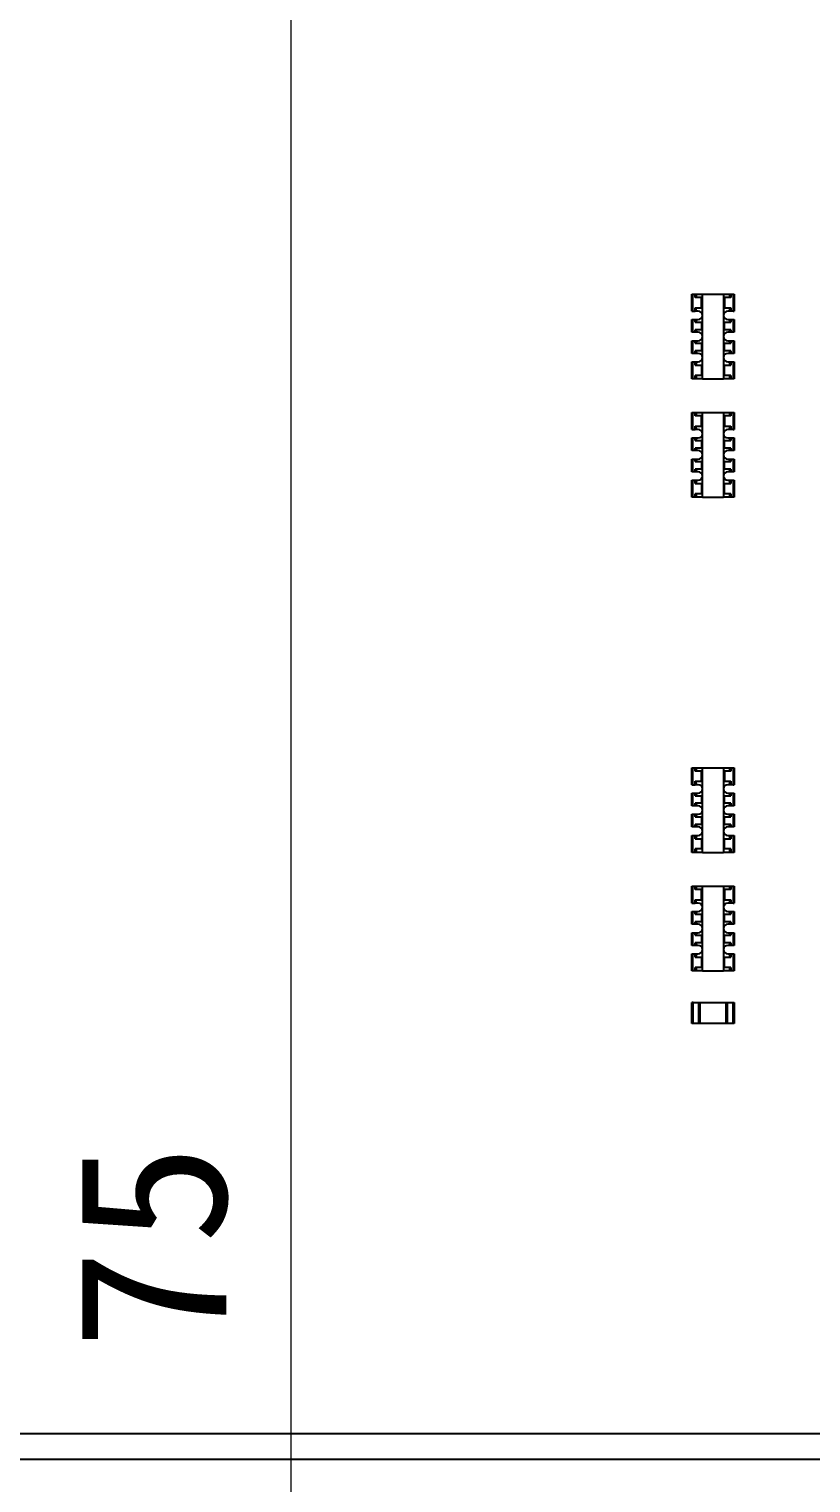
# Model space of a CAD drawing. Header units: millimetres. Extents: x -265 to 612, y -305 to 248.
# Drawn here: x 324.31 to 342.78, y -192.39 to -158.01 of the extents above; entities that cross this region are included whole.
import ezdxf

# ---------------------------------------------------------------- set-up
doc = ezdxf.new("R2010")
doc.units = ezdxf.units.MM
doc.header["$MEASUREMENT"] = 0
doc.layers.add('图层0000', color=7, linetype='Continuous', lineweight=25)
doc.dimstyles.new('线性样式 (GB)', dxfattribs={"dimtxt": 3.5, "dimasz": 3.5, "dimexe": 3.5, "dimexo": 0.5, "dimgap": 1.5, "dimtad": 1, "dimdsep": 46, "dimcen": -2.127267, "dimclrd": 7, "dimclre": 7, "dimclrt": 256, "dimadec": 0, "dimazin": 0, "dimtfac": 0.7, "dimtmove": 0, "dimatfit": 1, "dimfxl": 1, "dimfrac": 2, "dimtolj": 1, "dimtzin": 0, "dimlwd": 18, "dimlwe": 18, "dimarcsym": 0})

# ---------------------------------------------------------------- blocks, each defined once
blk = doc.blocks.new('*D12')
at = {"layer": 'Defpoints', "color": 0}
for p in [(421.014, -149.25), (330.494, -224.25), (421.014, -224.25)]:
    blk.add_point(p, dxfattribs=at)
at = {"layer": '图层0000', "color": 7, "linetype": 'Continuous', "lineweight": 18}
for p, q in [((420.514, -149.25), (326.994, -149.25)), ((330.494, -152.75), (330.494, -220.75)), ((420.514, -224.25), (326.994, -224.25))]:
    blk.add_line(p, q, dxfattribs=at)
at = {"layer": '图层0000', "color": 7}
for points in [[(331.077, -152.75), (329.91, -152.75), (330.494, -149.25)], [(329.91, -220.75), (331.077, -220.75), (330.494, -224.25)]]:
    blk.add_solid(points, dxfattribs=at)
at = {"layer": '图层0000', "lineweight": -3, "insert": (327.244, -186.75), "char_height": 3.5, "attachment_point": 5, "rotation": 90}
blk.add_mtext('\\A1;\\T1.05000001192093;\\W1;\\FSimSun;75', dxfattribs=at)

msp = doc.modelspace()

# ---------------------------------------------------------------- linework, layer by layer
at = {"layer": '图层0000', "color": 7, "linetype": 'Continuous', "lineweight": 25}
for p, q in [((339.969, -164.28), (339.989, -164.28)), ((339.969, -164.68), (339.969, -164.28)), ((339.989, -164.28), (340.049, -164.28)), ((339.989, -164.68), (339.989, -164.28)), ((340.049, -164.28), (340.069, -164.28)), ((340.049, -164.36), (340.049, -164.28)), ((340.069, -164.28), (340.219, -164.28)), ((340.069, -164.36), (340.069, -164.28)), ((340.069, -164.28), (340.069, -164.36)), ((340.219, -164.28), (340.719, -164.28)), ((340.219, -166.28), (340.219, -164.28)), ((340.719, -164.28), (340.869, -164.28)), ((340.719, -164.28), (340.719, -166.28)), ((340.869, -164.28), (340.889, -164.28)), ((340.869, -164.36), (340.869, -164.28)), ((340.869, -164.36), (340.869, -164.28)), ((340.889, -164.28), (340.949, -164.28)), ((340.889, -164.28), (340.889, -164.36)), ((340.949, -164.28), (340.969, -164.28)), ((340.949, -164.28), (340.949, -164.68)), ((340.969, -164.28), (340.969, -164.68)), ((339.969, -164.68), (339.989, -164.68)), ((339.989, -164.68), (340.049, -164.68)), ((340.069, -164.36), (340.049, -164.36)), ((340.049, -164.6), (340.069, -164.6)), ((340.049, -164.68), (340.049, -164.6)), ((340.069, -164.68), (340.049, -164.68)), ((340.199, -164.36), (340.069, -164.36)), ((340.069, -164.6), (340.199, -164.6)), ((340.069, -164.68), (340.069, -164.6)), ((340.119, -164.68), (340.069, -164.68)), ((340.199, -164.36), (340.219, -164.36)), ((340.199, -164.6), (340.199, -164.36)), ((340.219, -164.6), (340.199, -164.6)), ((340.719, -164.36), (340.739, -164.36)), ((340.739, -164.6), (340.719, -164.6)), ((340.869, -164.36), (340.739, -164.36)), ((340.739, -164.36), (340.739, -164.6)), ((340.739, -164.6), (340.869, -164.6)), ((340.869, -164.68), (340.819, -164.68)), ((340.889, -164.36), (340.869, -164.36)), ((340.869, -164.6), (340.889, -164.6)), ((340.869, -164.68), (340.869, -164.6)), ((340.889, -164.68), (340.869, -164.68)), ((340.889, -164.6), (340.889, -164.68)), ((340.949, -164.68), (340.889, -164.68)), ((340.949, -164.68), (340.969, -164.68)), ((339.969, -164.88), (339.989, -164.88)), ((339.969, -165.18), (339.969, -164.88)), ((339.989, -164.88), (340.049, -164.88)), ((339.989, -165.18), (339.989, -164.88)), ((340.049, -164.88), (340.069, -164.88)), ((340.049, -164.94), (340.049, -164.88)), ((340.049, -164.94), (340.069, -164.94)), ((340.069, -164.88), (340.119, -164.88)), ((340.069, -164.88), (340.069, -164.94)), ((340.069, -164.94), (340.199, -164.94)), ((340.219, -164.94), (340.199, -164.94)), ((340.199, -164.94), (340.199, -165.12)), ((340.739, -164.94), (340.719, -164.94)), ((340.739, -164.94), (340.869, -164.94)), ((340.739, -165.12), (340.739, -164.94)), ((340.819, -164.88), (340.869, -164.88)), ((340.869, -164.88), (340.889, -164.88)), ((340.869, -164.94), (340.869, -164.88)), ((340.869, -164.94), (340.889, -164.94)), ((340.889, -164.88), (340.949, -164.88)), ((340.889, -164.88), (340.889, -164.94)), ((340.949, -164.88), (340.969, -164.88)), ((340.949, -164.88), (340.949, -165.18)), ((340.969, -164.88), (340.969, -165.18)), ((339.989, -165.18), (339.969, -165.18)), ((339.969, -165.38), (339.989, -165.38)), ((339.969, -165.68), (339.969, -165.38)), ((340.049, -165.18), (339.989, -165.18)), ((339.989, -165.38), (340.049, -165.38)), ((339.989, -165.68), (339.989, -165.38)), ((340.069, -165.12), (340.049, -165.12)), ((340.049, -165.18), (340.049, -165.12)), ((340.069, -165.18), (340.049, -165.18)), ((340.049, -165.38), (340.069, -165.38)), ((340.049, -165.44), (340.049, -165.38)), ((340.199, -165.12), (340.069, -165.12)), ((340.069, -165.12), (340.069, -165.18)), ((340.119, -165.18), (340.069, -165.18)), ((340.069, -165.38), (340.119, -165.38)), ((340.069, -165.38), (340.069, -165.44)), ((340.219, -165.12), (340.199, -165.12)), ((340.739, -165.12), (340.719, -165.12)), ((340.869, -165.12), (340.739, -165.12)), ((340.869, -165.18), (340.819, -165.18)), ((340.819, -165.38), (340.869, -165.38)), ((340.889, -165.12), (340.869, -165.12)), ((340.869, -165.18), (340.869, -165.12)), ((340.889, -165.18), (340.869, -165.18)), ((340.869, -165.38), (340.889, -165.38)), ((340.869, -165.44), (340.869, -165.38)), ((340.889, -165.12), (340.889, -165.18)), ((340.949, -165.18), (340.889, -165.18)), ((340.889, -165.38), (340.949, -165.38)), ((340.889, -165.38), (340.889, -165.44)), ((340.969, -165.18), (340.949, -165.18)), ((340.949, -165.38), (340.969, -165.38)), ((340.949, -165.38), (340.949, -165.68)), ((340.969, -165.38), (340.969, -165.68)), ((339.989, -165.68), (339.969, -165.68)), ((340.049, -165.68), (339.989, -165.68)), ((340.049, -165.44), (340.069, -165.44)), ((340.069, -165.62), (340.049, -165.62)), ((340.049, -165.68), (340.049, -165.62)), ((340.069, -165.68), (340.049, -165.68)), ((340.069, -165.44), (340.199, -165.44)), ((340.199, -165.62), (340.069, -165.62)), ((340.069, -165.62), (340.069, -165.68)), ((340.119, -165.68), (340.069, -165.68)), ((340.219, -165.44), (340.199, -165.44)), ((340.199, -165.44), (340.199, -165.62)), ((340.219, -165.62), (340.199, -165.62)), ((340.739, -165.44), (340.719, -165.44)), ((340.739, -165.62), (340.719, -165.62)), ((340.739, -165.44), (340.869, -165.44)), ((340.739, -165.62), (340.739, -165.44)), ((340.869, -165.62), (340.739, -165.62)), ((340.869, -165.68), (340.819, -165.68)), ((340.869, -165.44), (340.889, -165.44)), ((340.889, -165.62), (340.869, -165.62)), ((340.869, -165.68), (340.869, -165.62)), ((340.889, -165.68), (340.869, -165.68)), ((340.889, -165.62), (340.889, -165.68)), ((340.949, -165.68), (340.889, -165.68)), ((340.969, -165.68), (340.949, -165.68)), ((339.969, -165.88), (339.989, -165.88)), ((339.969, -166.28), (339.969, -165.88)), ((339.989, -165.88), (340.049, -165.88)), ((339.989, -166.28), (339.989, -165.88)), ((340.049, -165.88), (340.069, -165.88)), ((340.049, -165.96), (340.049, -165.88)), ((340.049, -165.96), (340.069, -165.96)), ((340.069, -165.88), (340.119, -165.88)), ((340.069, -165.88), (340.069, -165.96)), ((340.069, -165.96), (340.199, -165.96)), ((340.219, -165.96), (340.199, -165.96)), ((340.199, -165.96), (340.199, -166.2)), ((340.739, -165.96), (340.719, -165.96)), ((340.739, -165.96), (340.869, -165.96)), ((340.739, -166.2), (340.739, -165.96)), ((340.819, -165.88), (340.869, -165.88)), ((340.869, -165.88), (340.889, -165.88)), ((340.869, -165.96), (340.869, -165.88)), ((340.869, -165.96), (340.889, -165.96)), ((340.889, -165.88), (340.949, -165.88)), ((340.889, -165.88), (340.889, -165.96)), ((340.949, -165.88), (340.969, -165.88)), ((340.949, -165.88), (340.949, -166.28)), ((340.969, -165.88), (340.969, -166.28)), ((339.989, -166.28), (339.969, -166.28)), ((340.049, -166.28), (339.989, -166.28)), ((340.069, -166.2), (340.049, -166.2)), ((340.049, -166.28), (340.049, -166.2)), ((340.069, -166.28), (340.049, -166.28)), ((340.069, -166.28), (340.069, -166.2)), ((340.199, -166.2), (340.069, -166.2)), ((340.069, -166.2), (340.069, -166.28)), ((340.219, -166.28), (340.069, -166.28)), ((340.219, -166.2), (340.199, -166.2)), ((340.219, -166.28), (340.719, -166.28)), ((340.739, -166.2), (340.719, -166.2)), ((340.869, -166.28), (340.719, -166.28)), ((340.869, -166.2), (340.739, -166.2)), ((340.869, -166.2), (340.869, -166.28)), ((340.889, -166.2), (340.869, -166.2)), ((340.869, -166.28), (340.869, -166.2)), ((340.889, -166.28), (340.869, -166.28)), ((340.889, -166.2), (340.889, -166.28)), ((340.949, -166.28), (340.889, -166.28)), ((340.969, -166.28), (340.949, -166.28)), ((339.969, -167.08), (339.989, -167.08)), ((339.969, -167.48), (339.969, -167.08)), ((339.989, -167.08), (340.049, -167.08)), ((339.989, -167.48), (339.989, -167.08)), ((340.049, -167.08), (340.069, -167.08)), ((340.049, -167.16), (340.049, -167.08)), ((340.069, -167.08), (340.219, -167.08)), ((340.069, -167.08), (340.069, -167.16)), ((340.219, -167.08), (340.719, -167.08)), ((340.219, -169.08), (340.219, -167.08)), ((340.719, -167.08), (340.869, -167.08)), ((340.719, -167.08), (340.719, -169.08)), ((340.869, -167.08), (340.889, -167.08)), ((340.869, -167.16), (340.869, -167.08)), ((340.889, -167.08), (340.949, -167.08)), ((340.889, -167.08), (340.889, -167.16)), ((340.949, -167.08), (340.969, -167.08)), ((340.949, -167.08), (340.949, -167.48)), ((340.969, -167.08), (340.969, -167.48)), ((340.069, -167.16), (340.049, -167.16)), ((340.049, -167.4), (340.069, -167.4)), ((340.049, -167.48), (340.049, -167.4)), ((340.199, -167.16), (340.069, -167.16)), ((340.069, -167.4), (340.199, -167.4)), ((340.069, -167.48), (340.069, -167.4)), ((340.199, -167.16), (340.219, -167.16)), ((340.199, -167.4), (340.199, -167.16)), ((340.219, -167.4), (340.199, -167.4)), ((340.719, -167.16), (340.739, -167.16)), ((340.739, -167.4), (340.719, -167.4)), ((340.869, -167.16), (340.739, -167.16)), ((340.739, -167.16), (340.739, -167.4)), ((340.739, -167.4), (340.869, -167.4)), ((340.889, -167.16), (340.869, -167.16)), ((340.869, -167.4), (340.889, -167.4)), ((340.869, -167.48), (340.869, -167.4)), ((340.889, -167.4), (340.889, -167.48)), ((339.969, -167.48), (339.989, -167.48)), ((339.969, -167.68), (339.989, -167.68)), ((339.969, -167.98), (339.969, -167.68)), ((339.989, -167.48), (340.049, -167.48)), ((339.989, -167.68), (340.049, -167.68)), ((339.989, -167.98), (339.989, -167.68)), ((340.069, -167.48), (340.049, -167.48)), ((340.049, -167.68), (340.069, -167.68)), ((340.049, -167.74), (340.049, -167.68)), ((340.049, -167.74), (340.069, -167.74)), ((340.119, -167.48), (340.069, -167.48)), ((340.069, -167.68), (340.119, -167.68)), ((340.069, -167.68), (340.069, -167.74)), ((340.069, -167.74), (340.199, -167.74)), ((340.219, -167.74), (340.199, -167.74)), ((340.199, -167.74), (340.199, -167.92)), ((340.739, -167.74), (340.719, -167.74)), ((340.739, -167.74), (340.869, -167.74)), ((340.739, -167.92), (340.739, -167.74)), ((340.869, -167.48), (340.819, -167.48)), ((340.819, -167.68), (340.869, -167.68)), ((340.889, -167.48), (340.869, -167.48)), ((340.869, -167.68), (340.889, -167.68)), ((340.869, -167.74), (340.869, -167.68)), ((340.869, -167.74), (340.889, -167.74)), ((340.949, -167.48), (340.889, -167.48)), ((340.889, -167.68), (340.949, -167.68)), ((340.889, -167.68), (340.889, -167.74)), ((340.949, -167.48), (340.969, -167.48)), ((340.949, -167.68), (340.969, -167.68)), ((340.949, -167.68), (340.949, -167.98)), ((340.969, -167.68), (340.969, -167.98)), ((339.989, -167.98), (339.969, -167.98)), ((340.049, -167.98), (339.989, -167.98)), ((340.069, -167.92), (340.049, -167.92)), ((340.049, -167.98), (340.049, -167.92)), ((340.069, -167.98), (340.049, -167.98)), ((340.069, -167.98), (340.069, -167.92)), ((340.199, -167.92), (340.069, -167.92)), ((340.069, -167.92), (340.069, -167.98)), ((340.119, -167.98), (340.069, -167.98)), ((340.219, -167.92), (340.199, -167.92)), ((340.739, -167.92), (340.719, -167.92)), ((340.869, -167.92), (340.739, -167.92)), ((340.869, -167.98), (340.819, -167.98)), ((340.869, -167.92), (340.869, -167.98)), ((340.889, -167.92), (340.869, -167.92)), ((340.869, -167.98), (340.869, -167.92)), ((340.889, -167.98), (340.869, -167.98)), ((340.889, -167.92), (340.889, -167.98)), ((340.949, -167.98), (340.889, -167.98)), ((340.969, -167.98), (340.949, -167.98)), ((339.969, -168.18), (339.989, -168.18)), ((339.969, -168.48), (339.969, -168.18)), ((339.989, -168.18), (340.049, -168.18)), ((339.989, -168.48), (339.989, -168.18)), ((340.049, -168.18), (340.069, -168.18)), ((340.049, -168.24), (340.049, -168.18)), ((340.049, -168.24), (340.069, -168.24)), ((340.069, -168.42), (340.049, -168.42)), ((340.049, -168.48), (340.049, -168.42)), ((340.069, -168.18), (340.119, -168.18)), ((340.069, -168.24), (340.069, -168.18)), ((340.069, -168.18), (340.069, -168.24)), ((340.069, -168.24), (340.199, -168.24)), ((340.069, -168.48), (340.069, -168.42)), ((340.199, -168.42), (340.069, -168.42)), ((340.069, -168.42), (340.069, -168.48)), ((340.219, -168.24), (340.199, -168.24)), ((340.199, -168.24), (340.199, -168.42)), ((340.219, -168.42), (340.199, -168.42)), ((340.739, -168.24), (340.719, -168.24)), ((340.739, -168.42), (340.719, -168.42)), ((340.739, -168.24), (340.869, -168.24)), ((340.739, -168.42), (340.739, -168.24)), ((340.869, -168.42), (340.739, -168.42)), ((340.819, -168.18), (340.869, -168.18)), ((340.869, -168.18), (340.869, -168.24)), ((340.869, -168.18), (340.889, -168.18)), ((340.869, -168.24), (340.869, -168.18)), ((340.869, -168.24), (340.889, -168.24)), ((340.869, -168.42), (340.869, -168.48)), ((340.889, -168.42), (340.869, -168.42)), ((340.869, -168.48), (340.869, -168.42)), ((340.889, -168.18), (340.949, -168.18)), ((340.889, -168.18), (340.889, -168.24)), ((340.889, -168.42), (340.889, -168.48)), ((340.949, -168.18), (340.969, -168.18)), ((340.949, -168.18), (340.949, -168.48)), ((340.969, -168.18), (340.969, -168.48)), ((339.989, -168.48), (339.969, -168.48)), ((339.969, -168.68), (339.989, -168.68)), ((339.969, -169.08), (339.969, -168.68)), ((340.049, -168.48), (339.989, -168.48)), ((339.989, -168.68), (340.049, -168.68)), ((339.989, -169.08), (339.989, -168.68)), ((340.069, -168.48), (340.049, -168.48)), ((340.049, -168.68), (340.069, -168.68)), ((340.049, -168.76), (340.049, -168.68)), ((340.049, -168.76), (340.069, -168.76)), ((340.119, -168.48), (340.069, -168.48)), ((340.069, -168.68), (340.119, -168.68)), ((340.069, -168.76), (340.069, -168.68)), ((340.069, -168.68), (340.069, -168.76)), ((340.069, -168.76), (340.199, -168.76)), ((340.219, -168.76), (340.199, -168.76)), ((340.199, -168.76), (340.199, -169)), ((340.739, -168.76), (340.719, -168.76)), ((340.739, -168.76), (340.869, -168.76)), ((340.739, -169), (340.739, -168.76)), ((340.869, -168.48), (340.819, -168.48)), ((340.819, -168.68), (340.869, -168.68)), ((340.889, -168.48), (340.869, -168.48)), ((340.869, -168.68), (340.869, -168.76)), ((340.869, -168.68), (340.889, -168.68)), ((340.869, -168.76), (340.869, -168.68)), ((340.869, -168.76), (340.889, -168.76)), ((340.949, -168.48), (340.889, -168.48)), ((340.889, -168.68), (340.949, -168.68)), ((340.889, -168.68), (340.889, -168.76)), ((340.969, -168.48), (340.949, -168.48)), ((340.949, -168.68), (340.969, -168.68)), ((340.949, -168.68), (340.949, -169.08)), ((340.969, -168.68), (340.969, -169.08)), ((339.989, -169.08), (339.969, -169.08)), ((340.049, -169.08), (339.989, -169.08)), ((340.069, -169), (340.049, -169)), ((340.049, -169.08), (340.049, -169)), ((340.069, -169.08), (340.049, -169.08)), ((340.199, -169), (340.069, -169)), ((340.069, -169), (340.069, -169.08)), ((340.219, -169.08), (340.069, -169.08)), ((340.219, -169), (340.199, -169)), ((340.219, -169.08), (340.719, -169.08)), ((340.739, -169), (340.719, -169)), ((340.869, -169.08), (340.719, -169.08)), ((340.869, -169), (340.739, -169)), ((340.889, -169), (340.869, -169)), ((340.869, -169.08), (340.869, -169)), ((340.889, -169.08), (340.869, -169.08)), ((340.889, -169), (340.889, -169.08)), ((340.949, -169.08), (340.889, -169.08)), ((340.969, -169.08), (340.949, -169.08)), ((339.969, -175.48), (339.989, -175.48)), ((339.969, -175.88), (339.969, -175.48)), ((339.989, -175.48), (340.049, -175.48)), ((339.989, -175.88), (339.989, -175.48)), ((340.049, -175.48), (340.069, -175.48)), ((340.049, -175.56), (340.049, -175.48)), ((340.069, -175.56), (340.049, -175.56)), ((340.069, -175.48), (340.219, -175.48)), ((340.069, -175.48), (340.069, -175.56)), ((340.199, -175.56), (340.069, -175.56)), ((340.199, -175.56), (340.219, -175.56)), ((340.199, -175.8), (340.199, -175.56)), ((340.219, -175.48), (340.719, -175.48)), ((340.219, -177.48), (340.219, -175.48)), ((340.719, -175.48), (340.869, -175.48)), ((340.719, -175.48), (340.719, -177.48)), ((340.719, -175.56), (340.739, -175.56)), ((340.869, -175.56), (340.739, -175.56)), ((340.739, -175.56), (340.739, -175.8)), ((340.869, -175.48), (340.889, -175.48)), ((340.869, -175.56), (340.869, -175.48)), ((340.889, -175.56), (340.869, -175.56)), ((340.889, -175.48), (340.949, -175.48)), ((340.889, -175.48), (340.889, -175.56)), ((340.949, -175.48), (340.969, -175.48)), ((340.949, -175.48), (340.949, -175.88)), ((340.969, -175.48), (340.969, -175.88)), ((339.969, -175.88), (339.989, -175.88)), ((339.989, -175.88), (340.049, -175.88)), ((340.049, -175.8), (340.069, -175.8)), ((340.049, -175.88), (340.049, -175.8)), ((340.069, -175.88), (340.049, -175.88)), ((340.069, -175.8), (340.199, -175.8)), ((340.069, -175.88), (340.069, -175.8)), ((340.119, -175.88), (340.069, -175.88)), ((340.219, -175.8), (340.199, -175.8)), ((340.739, -175.8), (340.719, -175.8)), ((340.739, -175.8), (340.869, -175.8)), ((340.869, -175.88), (340.819, -175.88)), ((340.869, -175.8), (340.889, -175.8)), ((340.869, -175.88), (340.869, -175.8)), ((340.889, -175.88), (340.869, -175.88)), ((340.889, -175.8), (340.889, -175.88)), ((340.949, -175.88), (340.889, -175.88)), ((340.949, -175.88), (340.969, -175.88)), ((339.969, -176.08), (339.989, -176.08)), ((339.969, -176.38), (339.969, -176.08)), ((339.989, -176.38), (339.969, -176.38)), ((339.989, -176.08), (340.049, -176.08)), ((339.989, -176.38), (339.989, -176.08)), ((340.049, -176.38), (339.989, -176.38)), ((340.049, -176.08), (340.069, -176.08)), ((340.049, -176.14), (340.049, -176.08)), ((340.049, -176.14), (340.069, -176.14)), ((340.069, -176.32), (340.049, -176.32)), ((340.049, -176.38), (340.049, -176.32)), ((340.069, -176.38), (340.049, -176.38)), ((340.069, -176.08), (340.119, -176.08)), ((340.069, -176.08), (340.069, -176.14)), ((340.069, -176.14), (340.199, -176.14)), ((340.069, -176.38), (340.069, -176.32)), ((340.199, -176.32), (340.069, -176.32)), ((340.069, -176.32), (340.069, -176.38)), ((340.119, -176.38), (340.069, -176.38)), ((340.219, -176.14), (340.199, -176.14)), ((340.199, -176.14), (340.199, -176.32)), ((340.219, -176.32), (340.199, -176.32)), ((340.739, -176.14), (340.719, -176.14)), ((340.739, -176.32), (340.719, -176.32)), ((340.739, -176.14), (340.869, -176.14)), ((340.739, -176.32), (340.739, -176.14)), ((340.869, -176.32), (340.739, -176.32)), ((340.819, -176.08), (340.869, -176.08)), ((340.869, -176.38), (340.819, -176.38)), ((340.869, -176.08), (340.889, -176.08)), ((340.869, -176.14), (340.869, -176.08)), ((340.869, -176.14), (340.889, -176.14)), ((340.869, -176.32), (340.869, -176.38)), ((340.889, -176.32), (340.869, -176.32)), ((340.869, -176.38), (340.869, -176.32)), ((340.889, -176.38), (340.869, -176.38)), ((340.889, -176.08), (340.949, -176.08)), ((340.889, -176.08), (340.889, -176.14)), ((340.889, -176.32), (340.889, -176.38)), ((340.949, -176.38), (340.889, -176.38)), ((340.949, -176.08), (340.969, -176.08)), ((340.949, -176.08), (340.949, -176.38)), ((340.969, -176.38), (340.949, -176.38)), ((340.969, -176.08), (340.969, -176.38)), ((339.969, -176.58), (339.989, -176.58)), ((339.969, -176.88), (339.969, -176.58)), ((339.989, -176.58), (340.049, -176.58)), ((339.989, -176.88), (339.989, -176.58)), ((340.049, -176.58), (340.069, -176.58)), ((340.049, -176.64), (340.049, -176.58)), ((340.049, -176.64), (340.069, -176.64)), ((340.069, -176.58), (340.119, -176.58)), ((340.069, -176.64), (340.069, -176.58)), ((340.069, -176.58), (340.069, -176.64)), ((340.069, -176.64), (340.199, -176.64)), ((340.219, -176.64), (340.199, -176.64)), ((340.199, -176.64), (340.199, -176.82)), ((340.739, -176.64), (340.719, -176.64)), ((340.739, -176.64), (340.869, -176.64)), ((340.739, -176.82), (340.739, -176.64)), ((340.819, -176.58), (340.869, -176.58)), ((340.869, -176.58), (340.869, -176.64)), ((340.869, -176.58), (340.889, -176.58)), ((340.869, -176.64), (340.869, -176.58)), ((340.869, -176.64), (340.889, -176.64)), ((340.889, -176.58), (340.949, -176.58)), ((340.889, -176.58), (340.889, -176.64)), ((340.949, -176.58), (340.969, -176.58)), ((340.949, -176.58), (340.949, -176.88)), ((340.969, -176.58), (340.969, -176.88)), ((339.989, -176.88), (339.969, -176.88)), ((340.049, -176.88), (339.989, -176.88)), ((340.069, -176.82), (340.049, -176.82)), ((340.049, -176.88), (340.049, -176.82)), ((340.069, -176.88), (340.049, -176.88)), ((340.069, -176.88), (340.069, -176.82)), ((340.199, -176.82), (340.069, -176.82)), ((340.069, -176.82), (340.069, -176.88)), ((340.119, -176.88), (340.069, -176.88)), ((340.219, -176.82), (340.199, -176.82)), ((340.739, -176.82), (340.719, -176.82)), ((340.869, -176.82), (340.739, -176.82)), ((340.869, -176.88), (340.819, -176.88)), ((340.869, -176.82), (340.869, -176.88)), ((340.889, -176.82), (340.869, -176.82)), ((340.869, -176.88), (340.869, -176.82)), ((340.889, -176.88), (340.869, -176.88)), ((340.889, -176.82), (340.889, -176.88)), ((340.949, -176.88), (340.889, -176.88)), ((340.969, -176.88), (340.949, -176.88)), ((339.969, -177.08), (339.989, -177.08)), ((339.969, -177.48), (339.969, -177.08)), ((339.989, -177.08), (340.049, -177.08)), ((339.989, -177.48), (339.989, -177.08)), ((340.049, -177.08), (340.069, -177.08)), ((340.049, -177.16), (340.049, -177.08)), ((340.049, -177.16), (340.069, -177.16)), ((340.069, -177.4), (340.049, -177.4)), ((340.049, -177.48), (340.049, -177.4)), ((340.069, -177.08), (340.119, -177.08)), ((340.069, -177.16), (340.069, -177.08)), ((340.069, -177.08), (340.069, -177.16)), ((340.069, -177.16), (340.199, -177.16)), ((340.199, -177.4), (340.069, -177.4)), ((340.069, -177.4), (340.069, -177.48)), ((340.219, -177.16), (340.199, -177.16)), ((340.199, -177.16), (340.199, -177.4)), ((340.219, -177.4), (340.199, -177.4)), ((340.739, -177.16), (340.719, -177.16)), ((340.739, -177.4), (340.719, -177.4)), ((340.739, -177.16), (340.869, -177.16)), ((340.739, -177.4), (340.739, -177.16)), ((340.869, -177.4), (340.739, -177.4)), ((340.819, -177.08), (340.869, -177.08)), ((340.869, -177.08), (340.869, -177.16)), ((340.869, -177.08), (340.889, -177.08)), ((340.869, -177.16), (340.869, -177.08)), ((340.869, -177.16), (340.889, -177.16)), ((340.889, -177.4), (340.869, -177.4)), ((340.869, -177.48), (340.869, -177.4)), ((340.889, -177.08), (340.949, -177.08)), ((340.889, -177.08), (340.889, -177.16)), ((340.889, -177.4), (340.889, -177.48)), ((340.949, -177.08), (340.969, -177.08)), ((340.949, -177.08), (340.949, -177.48)), ((340.969, -177.08), (340.969, -177.48)), ((339.989, -177.48), (339.969, -177.48)), ((340.049, -177.48), (339.989, -177.48)), ((340.069, -177.48), (340.049, -177.48)), ((340.219, -177.48), (340.069, -177.48)), ((340.219, -177.48), (340.719, -177.48)), ((340.869, -177.48), (340.719, -177.48)), ((340.889, -177.48), (340.869, -177.48)), ((340.949, -177.48), (340.889, -177.48)), ((340.969, -177.48), (340.949, -177.48)), ((339.969, -178.28), (339.989, -178.28)), ((339.969, -178.68), (339.969, -178.28)), ((339.989, -178.28), (340.049, -178.28)), ((339.989, -178.68), (339.989, -178.28)), ((340.049, -178.28), (340.069, -178.28)), ((340.049, -178.36), (340.049, -178.28)), ((340.069, -178.36), (340.049, -178.36)), ((340.069, -178.28), (340.219, -178.28)), ((340.069, -178.28), (340.069, -178.36)), ((340.199, -178.36), (340.069, -178.36)), ((340.199, -178.36), (340.219, -178.36)), ((340.199, -178.6), (340.199, -178.36)), ((340.219, -178.28), (340.719, -178.28)), ((340.219, -180.28), (340.219, -178.28)), ((340.719, -178.28), (340.869, -178.28)), ((340.719, -178.28), (340.719, -180.28)), ((340.719, -178.36), (340.739, -178.36)), ((340.869, -178.36), (340.739, -178.36)), ((340.739, -178.36), (340.739, -178.6)), ((340.869, -178.28), (340.889, -178.28)), ((340.869, -178.36), (340.869, -178.28)), ((340.889, -178.36), (340.869, -178.36)), ((340.889, -178.28), (340.949, -178.28)), ((340.889, -178.28), (340.889, -178.36)), ((340.949, -178.28), (340.969, -178.28)), ((340.949, -178.28), (340.949, -178.68)), ((340.969, -178.28), (340.969, -178.68)), ((339.969, -178.68), (339.989, -178.68)), ((339.989, -178.68), (340.049, -178.68)), ((340.049, -178.6), (340.069, -178.6)), ((340.049, -178.68), (340.049, -178.6)), ((340.069, -178.68), (340.049, -178.68)), ((340.069, -178.68), (340.069, -178.6)), ((340.069, -178.6), (340.199, -178.6)), ((340.069, -178.68), (340.069, -178.6)), ((340.119, -178.68), (340.069, -178.68)), ((340.219, -178.6), (340.199, -178.6)), ((340.739, -178.6), (340.719, -178.6)), ((340.739, -178.6), (340.869, -178.6)), ((340.869, -178.68), (340.819, -178.68)), ((340.869, -178.6), (340.889, -178.6)), ((340.869, -178.68), (340.869, -178.6)), ((340.869, -178.68), (340.869, -178.6)), ((340.889, -178.68), (340.869, -178.68)), ((340.889, -178.6), (340.889, -178.68)), ((340.949, -178.68), (340.889, -178.68)), ((340.949, -178.68), (340.969, -178.68)), ((339.969, -178.88), (339.989, -178.88)), ((339.969, -179.18), (339.969, -178.88)), ((339.989, -178.88), (340.049, -178.88)), ((339.989, -179.18), (339.989, -178.88)), ((340.049, -178.88), (340.069, -178.88)), ((340.049, -178.94), (340.049, -178.88)), ((340.049, -178.94), (340.069, -178.94)), ((340.069, -179.12), (340.049, -179.12)), ((340.049, -179.18), (340.049, -179.12)), ((340.069, -178.88), (340.119, -178.88)), ((340.069, -178.94), (340.069, -178.88)), ((340.069, -178.88), (340.069, -178.94)), ((340.069, -178.94), (340.199, -178.94)), ((340.069, -179.18), (340.069, -179.12)), ((340.199, -179.12), (340.069, -179.12)), ((340.069, -179.12), (340.069, -179.18)), ((340.219, -178.94), (340.199, -178.94)), ((340.199, -178.94), (340.199, -179.12)), ((340.219, -179.12), (340.199, -179.12)), ((340.739, -178.94), (340.719, -178.94)), ((340.739, -179.12), (340.719, -179.12)), ((340.739, -178.94), (340.869, -178.94)), ((340.739, -179.12), (340.739, -178.94)), ((340.869, -179.12), (340.739, -179.12)), ((340.819, -178.88), (340.869, -178.88)), ((340.869, -178.88), (340.869, -178.94)), ((340.869, -178.88), (340.889, -178.88)), ((340.869, -178.94), (340.869, -178.88)), ((340.869, -178.94), (340.889, -178.94)), ((340.869, -179.12), (340.869, -179.18)), ((340.889, -179.12), (340.869, -179.12)), ((340.869, -179.18), (340.869, -179.12)), ((340.889, -178.88), (340.949, -178.88)), ((340.889, -178.88), (340.889, -178.94)), ((340.889, -179.12), (340.889, -179.18)), ((340.949, -178.88), (340.969, -178.88)), ((340.949, -178.88), (340.949, -179.18)), ((340.969, -178.88), (340.969, -179.18)), ((339.989, -179.18), (339.969, -179.18)), ((339.969, -179.38), (339.989, -179.38)), ((339.969, -179.68), (339.969, -179.38)), ((340.049, -179.18), (339.989, -179.18)), ((339.989, -179.38), (340.049, -179.38)), ((339.989, -179.68), (339.989, -179.38)), ((340.069, -179.18), (340.049, -179.18)), ((340.049, -179.38), (340.069, -179.38)), ((340.049, -179.44), (340.049, -179.38)), ((340.049, -179.44), (340.069, -179.44)), ((340.119, -179.18), (340.069, -179.18)), ((340.069, -179.38), (340.119, -179.38)), ((340.069, -179.38), (340.069, -179.44)), ((340.069, -179.44), (340.199, -179.44)), ((340.219, -179.44), (340.199, -179.44)), ((340.199, -179.44), (340.199, -179.62)), ((340.739, -179.44), (340.719, -179.44)), ((340.739, -179.44), (340.869, -179.44)), ((340.739, -179.62), (340.739, -179.44)), ((340.869, -179.18), (340.819, -179.18)), ((340.819, -179.38), (340.869, -179.38)), ((340.889, -179.18), (340.869, -179.18)), ((340.869, -179.38), (340.869, -179.44)), ((340.869, -179.38), (340.889, -179.38)), ((340.869, -179.44), (340.869, -179.38)), ((340.869, -179.44), (340.889, -179.44)), ((340.949, -179.18), (340.889, -179.18)), ((340.889, -179.38), (340.949, -179.38)), ((340.889, -179.38), (340.889, -179.44)), ((340.969, -179.18), (340.949, -179.18)), ((340.949, -179.38), (340.969, -179.38)), ((340.949, -179.38), (340.949, -179.68)), ((340.969, -179.38), (340.969, -179.68)), ((339.989, -179.68), (339.969, -179.68)), ((340.049, -179.68), (339.989, -179.68)), ((340.069, -179.62), (340.049, -179.62)), ((340.049, -179.68), (340.049, -179.62)), ((340.069, -179.68), (340.049, -179.68)), ((340.199, -179.62), (340.069, -179.62)), ((340.069, -179.62), (340.069, -179.68)), ((340.119, -179.68), (340.069, -179.68)), ((340.219, -179.62), (340.199, -179.62)), ((340.739, -179.62), (340.719, -179.62)), ((340.869, -179.62), (340.739, -179.62)), ((340.869, -179.68), (340.819, -179.68)), ((340.889, -179.62), (340.869, -179.62)), ((340.869, -179.68), (340.869, -179.62)), ((340.889, -179.68), (340.869, -179.68)), ((340.889, -179.62), (340.889, -179.68)), ((340.949, -179.68), (340.889, -179.68)), ((340.969, -179.68), (340.949, -179.68)), ((339.969, -179.88), (339.989, -179.88)), ((339.969, -180.28), (339.969, -179.88)), ((339.989, -179.88), (340.049, -179.88)), ((339.989, -180.28), (339.989, -179.88)), ((340.049, -179.88), (340.069, -179.88)), ((340.049, -179.96), (340.049, -179.88)), ((340.049, -179.96), (340.069, -179.96)), ((340.069, -179.88), (340.119, -179.88)), ((340.069, -179.88), (340.069, -179.96)), ((340.069, -179.96), (340.199, -179.96)), ((340.219, -179.96), (340.199, -179.96)), ((340.199, -179.96), (340.199, -180.2)), ((340.739, -179.96), (340.719, -179.96)), ((340.739, -179.96), (340.869, -179.96)), ((340.739, -180.2), (340.739, -179.96)), ((340.819, -179.88), (340.869, -179.88)), ((340.869, -179.88), (340.889, -179.88)), ((340.869, -179.96), (340.869, -179.88)), ((340.869, -179.96), (340.889, -179.96)), ((340.889, -179.88), (340.949, -179.88)), ((340.889, -179.88), (340.889, -179.96)), ((340.949, -179.88), (340.969, -179.88)), ((340.949, -179.88), (340.949, -180.28)), ((340.969, -179.88), (340.969, -180.28)), ((339.989, -180.28), (339.969, -180.28)), ((340.049, -180.28), (339.989, -180.28)), ((340.069, -180.2), (340.049, -180.2)), ((340.049, -180.28), (340.049, -180.2)), ((340.069, -180.28), (340.049, -180.28)), ((340.199, -180.2), (340.069, -180.2)), ((340.069, -180.2), (340.069, -180.28)), ((340.219, -180.28), (340.069, -180.28)), ((340.219, -180.2), (340.199, -180.2)), ((340.219, -180.28), (340.719, -180.28)), ((340.739, -180.2), (340.719, -180.2)), ((340.869, -180.28), (340.719, -180.28)), ((340.869, -180.2), (340.739, -180.2)), ((340.889, -180.2), (340.869, -180.2)), ((340.869, -180.28), (340.869, -180.2)), ((340.889, -180.28), (340.869, -180.28)), ((340.889, -180.2), (340.889, -180.28)), ((340.949, -180.28), (340.889, -180.28)), ((340.969, -180.28), (340.949, -180.28)), ((339.969, -181.53), (339.969, -181.03)), ((340.004, -181.03), (339.969, -181.03)), ((340.004, -181.03), (340.134, -181.03)), ((340.004, -181.53), (340.004, -181.03)), ((340.134, -181.03), (340.169, -181.03)), ((340.134, -181.53), (340.134, -181.03)), ((340.169, -181.53), (340.169, -181.03)), ((340.169, -181.03), (340.769, -181.03)), ((340.769, -181.03), (340.804, -181.03)), ((340.769, -181.03), (340.769, -181.53)), ((340.804, -181.03), (340.934, -181.03)), ((340.804, -181.03), (340.804, -181.53)), ((340.934, -181.03), (340.969, -181.03)), ((340.934, -181.03), (340.934, -181.53)), ((340.969, -181.03), (340.969, -181.53)), ((340.004, -181.53), (339.969, -181.53)), ((340.134, -181.53), (340.004, -181.53)), ((340.169, -181.53), (340.134, -181.53)), ((340.769, -181.53), (340.169, -181.53)), ((340.804, -181.53), (340.769, -181.53)), ((340.934, -181.53), (340.804, -181.53)), ((340.969, -181.53), (340.934, -181.53)), ((348.779, -191.23), (314.879, -191.23)), ((248.849, -191.83), (348.779, -191.83))]:
    msp.add_line(p, q, dxfattribs=at)
for centre, start, end in [((340.119, -164.78), 0, 90), ((340.819, -164.78), 90, 180), ((340.119, -164.78), 270, 0), ((340.819, -164.78), 180, 270), ((340.119, -165.28), 0, 90), ((340.119, -165.28), 270, 0), ((340.819, -165.28), 90, 180), ((340.819, -165.28), 180, 270), ((340.119, -165.78), 0, 90), ((340.819, -165.78), 90, 180), ((340.119, -165.78), 270, 0), ((340.819, -165.78), 180, 270), ((340.119, -167.58), 0, 90), ((340.119, -167.58), 270, 0), ((340.819, -167.58), 90, 180), ((340.819, -167.58), 180, 270), ((340.119, -168.08), 0, 90), ((340.119, -168.08), 270, 0), ((340.819, -168.08), 90, 180), ((340.819, -168.08), 180, 270), ((340.119, -168.58), 0, 90), ((340.119, -168.58), 270, 0), ((340.819, -168.58), 90, 180), ((340.819, -168.58), 180, 270), ((340.119, -175.98), 0, 90), ((340.119, -175.98), 270, 0), ((340.819, -175.98), 90, 180), ((340.819, -175.98), 180, 270), ((340.119, -176.48), 0, 90), ((340.819, -176.48), 90, 180), ((340.119, -176.48), 270, 0), ((340.819, -176.48), 180, 270), ((340.119, -176.98), 0, 90), ((340.119, -176.98), 270, 0), ((340.819, -176.98), 90, 180), ((340.819, -176.98), 180, 270), ((340.119, -178.78), 0, 90), ((340.119, -178.78), 270, 0), ((340.819, -178.78), 90, 180), ((340.819, -178.78), 180, 270), ((340.119, -179.28), 0, 90), ((340.119, -179.28), 270, 0), ((340.819, -179.28), 90, 180), ((340.819, -179.28), 180, 270), ((340.119, -179.78), 0, 90), ((340.119, -179.78), 270, 0), ((340.819, -179.78), 90, 180), ((340.819, -179.78), 180, 270)]:
    msp.add_arc(centre, 0.1, start, end, dxfattribs=at)

# ---------------------------------------------------------------- dimensions: what is measured, and where the dimension line sits
at = {"layer": '图层0000', "color": 7, "linetype": 'Continuous', "lineweight": -3}
dim = msp.add_linear_dim(base=(330.494, -224.25), p1=(421.014, -149.25), p2=(421.014, -224.25), angle=270, text='\\T1.05000001192093;\\W1;\\FSimSun;<>', dimstyle='线性样式 (GB)', override={"dimscale": 1, "dimtxt": 3.5, "dimasz": 3.5, "dimexe": 3.5, "dimexo": 0.5, "dimgap": 1.5, "dimtad": 1, "dimtih": 0, "dimtoh": 0, "dimdec": 2, "dimlfac": 1, "dimrnd": 0, "dimzin": 8, "dimdsep": 46, "dimlunit": 2, "dimpost": '<>', "dimtxsty": 'Standard', "dimsah": 0, "dimtsz": 0, "dimcen": -2.127267, "dimdle": 0, "dimse1": 0, "dimse2": 0, "dimsd1": 0, "dimsd2": 0, "dimclrd": 7, "dimclre": 7, "dimclrt": 256, "dimaunit": 0, "dimadec": 0, "dimazin": 2, "dimtol": 0, "dimlim": 0, "dimtp": 0, "dimtm": 0, "dimtfac": 0.7, "dimtdec": 2, "dimtix": 0, "dimtofl": 1, "dimtmove": 0, "dimatfit": 1, "dimfrac": 2, "dimtzin": 0, "dimlwd": 18, "dimlwe": 18}, dxfattribs=at)
dim.commit()
dim.dimension.update_dxf_attribs({"geometry": '*D12', "text_midpoint": (330.494, -186.75), "dimtype": 160})

doc.saveas('drawing.dxf')
